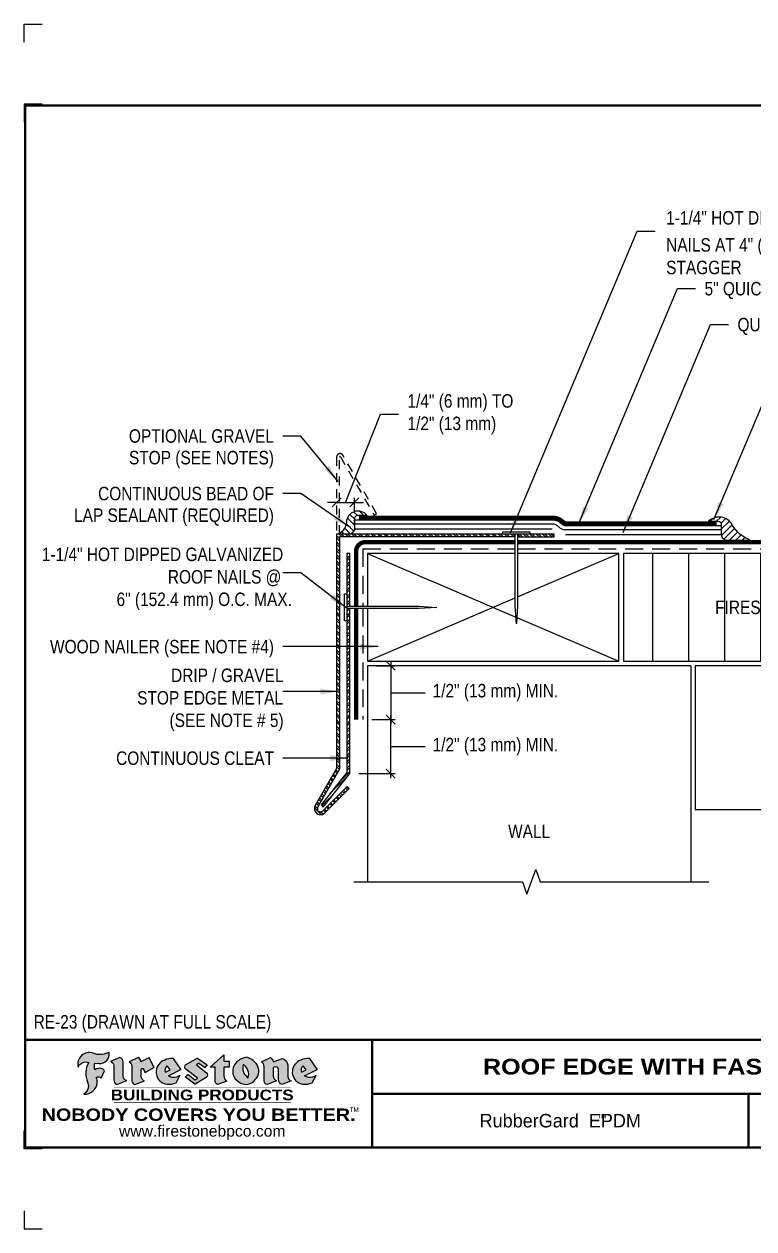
# Model space of a CAD drawing. Header units: inches. Extents: x 143.4 to 163.5, y -31.6 to -14.8.
# Drawn here: x 143.45 to 153.6, y -31.6 to -14.83 of the extents above; entities that cross this region are included whole.
import ezdxf
from ezdxf.enums import TextEntityAlignment as Align

# ---------------------------------------------------------------- set-up
doc = ezdxf.new("R2010")
doc.units = ezdxf.units.IN
doc.header["$MEASUREMENT"] = 0
doc.linetypes.add('HIDDEN', pattern=[0.375, 0.25, -0.125])
doc.linetypes.add('HIDDEN2', pattern=[0.1875, 0.125, -0.0625])
doc.layers.get('0').update_dxf_attribs({"linetype": 'CONTINUOUS'})
doc.layers.get('DEFPOINTS').update_dxf_attribs({"linetype": 'CONTINUOUS'})
for name, color, linetype in [('FSBP-ACCESSORY-OTHER', 7, 'CONTINUOUS'), ('FSBP-ADHESIVE', 1, 'HIDDEN'), ('FSBP-ANNO-NOTE', 7, 'CONTINUOUS'), ('FSBP-INSULATION', 7, 'CONTINUOUS'), ('FSBP-MEMBRANE', 7, 'CONTINUOUS'), ('FSBP-SEALANTS', 1, 'CONTINUOUS'), ('FSBP-SUBSTRATE-GENERIC', 9, 'CONTINUOUS'), ('FSBP-TTLB', 7, 'CONTINUOUS'), ('FSBP-TTLB-BORDER', 7, 'CONTINUOUS'), ('FSBP-TTLB-TEXT', 7, 'CONTINUOUS'), ('FSBP-WALL-CURB', 9, 'CONTINUOUS'), ('FSBP-WOOD', 7, 'CONTINUOUS')]:
    doc.layers.add(name, color=color, linetype=linetype)
doc.styles.add('FSBP_ARIAL', font='arial.ttf')
doc.styles.add('FSBP_ARIAL_BOLD', font='')
doc.styles.add('FSBP_ARIAL_NAR', font='ARIALN.TTF')
doc.styles.add('FSBP_BANKGOTHIC', font='bgothm.ttf')
doc.styles.get('FSBP_ARIAL_BOLD').set_extended_font_data('Arial Black')
doc.linetypes.add('ZIGZAG', pattern='A,0.0001,-0.2,[131,ltypeshp.shx,S=0.2,R=0,X=-0.2,Y=0],-0.4,[131,ltypeshp.shx,S=0.2,R=180,X=0.2,Y=0],-0.2', length=0.8001)
doc.dimstyles.new('FSBP-DIM', dxfattribs={"dimtxt": 0.1875, "dimasz": 0.125, "dimexe": 0.0625, "dimexo": 0.125, "dimgap": 0.125, "dimtad": 0, "dimdec": 0, "dimzin": 1, "dimdsep": 46, "dimlunit": 4, "dimtxsty": 'FSBP_ARIAL_NAR', "dimblk": 'OBLIQUE', "dimcen": 0.09375, "dimdle": 0.0625, "dimclrd": 256, "dimclre": 256, "dimclrt": 256, "dimadec": 0, "dimazin": 0, "dimtfac": 1, "dimtdec": 0, "dimtmove": 1, "dimatfit": 3, "dimfxl": 1, "dimtolj": 1, "dimtzin": 0, "dimlwd": -1, "dimlwe": -1, "dimarcsym": 0})
doc.dimstyles.new('FSBP-LEADER', dxfattribs={"dimtxt": 0.1875, "dimasz": 0.25, "dimexe": 0.0625, "dimexo": 0.125, "dimgap": 0.125, "dimtad": 0, "dimtih": 1, "dimtoh": 1, "dimdec": 4, "dimzin": 0, "dimdsep": 46, "dimlunit": 4, "dimtxsty": 'FSBP_ARIAL_NAR', "dimcen": 0.09375, "dimclrd": 256, "dimclre": 256, "dimclrt": 256, "dimadec": 0, "dimazin": 0, "dimtfac": 1, "dimtdec": 4, "dimtofl": 0, "dimtmove": 0, "dimatfit": 3, "dimfxl": 1, "dimtolj": 1, "dimtzin": 0, "dimlwd": -1, "dimlwe": -1, "dimarcsym": 0})

# ---------------------------------------------------------------- blocks, each defined once
blk = doc.blocks.new('TTLB-EPDM_1')
at = {"layer": 'FSBP-TTLB-TEXT'}
h = blk.add_hatch(color=1, dxfattribs=at)
edge = h.paths.add_edge_path()
edge.add_arc((1.037309769669573, -0.1982514792917306), 0.1319107607348553, 264.0410451462098, 370.3106169565175)
edge.add_arc((1.027551646585694, 0.1214293576525799), 0.3273056962876235, 270.05058356628535, 295.23459397187514, ccw=False)
edge.add_arc((1.022801957313345, -0.06680179986895154), 0.1391656561713503, 249.3281275763668, 272.0749124149863, ccw=False)
edge.add_line((0.9736743133014443, -0.1970076156048179), (0.9474927838574558, -0.1852745150568325))
edge.add_arc((0.8939498971398288, -0.3394262635682071), 0.1631857907024099, 70.84590087378872, 194.3325259843273)
edge.add_arc((0.8444260109029493, -0.4259936440910768), 0.1179914261095279, 70.96950098067128, 156.9641407594482, ccw=False)
edge.add_arc((1.153141409296894, -0.4684497516079468), 0.3110405457095052, 150.3231137483159, 203.2084295854517)
edge.add_arc((0.7562495500622943, -0.6412608153899899), 0.1218587156617311, 0.8849157075190988, 24.34668939894999, ccw=False)
edge.add_arc((0.7493781665697374, -0.6475258110744375), 0.1289731377238325, -58.36655102076742, 3.6216782311386737, ccw=False)
edge.add_arc((0.8256699029544474, -0.5792158350996106), 0.1783301886510354, 267.2205474105585, 354.1381621173521)
edge.add_arc((0.7903121048625305, -0.6011409294291745), 0.212787892960859, 0.9996158580669322, 21.00503380861244)
edge.add_arc((1.01880712263941, -0.5666691048185161), 0.05136395668415847, 40.82117713173261, 125.52727787225791, ccw=False)
edge.add_line((1.057676976260041, -0.5330924682126437), (1.102776947655911, -0.4308018311949837))
edge.add_arc((1.040858222524664, -0.4699705673995949), 0.07326744446031509, 32.31675181867256, 66.31481236598174)
edge.add_arc((1.032262518825329, -0.5063316993097662), 0.1102246948011782, 69.8179132332389, 125.254734720681)
edge.add_arc((1.127708877207287, -0.368959353531244), 0.1659710644737306, 164.1569669952081, 196.5811013160487, ccw=False)
edge.add_line((0.9680425188342383, -0.3236487780942383), (1.023615334387159, -0.3294494641845773))
h = blk.add_hatch(color=1, dxfattribs=at)
edge = h.paths.add_edge_path()
edge.add_line((1.275239419159561, -0.6223407783464694), (1.415345367376062, -0.5660418822574371))
edge.add_arc((1.421019305783958, -0.5090099247487757), 0.05731350411836949, 181.9717871001989, 264.31851000495806, ccw=False)
edge.add_line((1.363739737527226, -0.5109819325197265), (1.363412352251203, -0.3102363679013962))
edge.add_arc((1.294263659668751, -0.3103491388303989), 0.06914878453844908, 0.0934405599591014, 72.42834396969012)
edge.add_line((1.315139561173908, -0.2444268274366692), (1.186839444240604, -0.3024209471341379))
edge.add_arc((1.175246268095289, -0.3585110609420917), 0.05727567197445628, -0.017399788185912257, 78.322067691347, ccw=False)
edge.add_line((1.232521937428658, -0.3585284546236807), (1.232574268422297, -0.555126496687123))
edge.add_arc((1.305699496415486, -0.5558575689677219), 0.07312888236350451, 179.4272023230205, 245.3845503102953)
h = blk.add_hatch(color=1, dxfattribs=at)
edge = h.paths.add_edge_path()
edge.add_line((1.792026821926584, -0.3839679064720229), (1.722158956877934, -0.2518542302253621))
edge.add_arc((1.720119655279638, -0.2529327078887852), 0.002306916790721817, 27.87197133405656, 117.3766794470751)
edge.add_line((1.719058846382097, -0.250884159729182), (1.610638460368705, -0.3070279753467702))
edge.add_arc((1.547088841662962, -0.3061026658494403), 0.06355635479880145, 359.165808011073, 425.8793658831422)
edge.add_line((1.573061729235633, -0.2480956029480268), (1.446879247402876, -0.3051325108639702))
edge.add_arc((1.407812067100189, -0.370357133046621), 0.07602957263902092, -3.441403975725109, 59.07992244284969, ccw=False)
edge.add_line((1.483704536400296, -0.3749210150788969), (1.483704536400296, -0.5723838140635706))
edge.add_arc((1.54053746518044, -0.568254406115083), 0.05698275005415228, 184.1557352478595, 255.3066498366543)
edge.add_line((1.526084036778343, -0.6233736605654059), (1.657291340682093, -0.570650514527486))
edge.add_arc((1.688298576827198, -0.5021390388423987), 0.0752015358480571, 207.5160880841914, 245.649226723163, ccw=False)
edge.add_arc((1.721050197024907, -0.4914488168456328), 0.1093332836229113, 179.4823365255141, 204.5537900001094, ccw=False)
edge.add_line((1.611721375809452, -0.4904610114968335), (1.611721375809452, -0.4126404716788983))
edge.add_arc((1.628589765097195, -0.414159299036043), 0.01693662875851176, 28.356188110622725, 174.8549701683585, ccw=False)
edge.add_arc((1.627340435522395, -0.4197189881350504), 0.02111886817708033, 22.216893572439517, 40.10213956426492, ccw=False)
edge.add_line((1.646891420738257, -0.4117336534413738), (1.666638796144639, -0.4549750258192233))
edge.add_arc((1.668737246926742, -0.4540167099035481), 0.002306916790685496, 204.545128184284, 299.6323508190091)
edge.add_line((1.669877862091766, -0.4560219186518992), (1.791128135493295, -0.3870515928837648))
edge.add_line((1.791128135493295, -0.3870515928837648), (1.792026821926584, -0.3839679064720229))
h = blk.add_hatch(color=1, dxfattribs=at)
h.paths.add_polyline_path([(2.063388732080512, -0.2583237030618903, 0.02524281661523788), (2.025024361750752, -0.2610532129309178, 0.1213611957758757), (1.901773912052249, -0.3008158885520373, 0.6151668103976068), (1.93274136141747, -0.6099060679591872, 0.05306812109568645), (1.967936229862175, -0.617865745600497, 0.1150932231766138), (2.099126721549737, -0.5994933789882708), (2.151195569562105, -0.4944891916583316, -0.08755405562188731), (2.104230609512001, -0.5187113292177372, -0.265591761123442), (1.992692314386659, -0.5010701623316862), (2.165347897647223, -0.4141184325909109, 0.4518949533370738), (2.166222728871162, -0.4107679608846269)])
h.paths.add_polyline_path([(2.014217313945437, -0.4188965037300676), (1.951113654018855, -0.4515330109460507, -0.3720533890450154), (1.973177450672722, -0.3607130665457561)], flags=16)
h = blk.add_hatch(color=1, dxfattribs=at)
edge = h.paths.add_edge_path()
edge.add_arc((2.260407392426802, -0.3775796671688782), 0.04152450223225729, 123.20805433950699, 232.2027298779723, ccw=False)
edge.add_line((2.237665217914071, -0.3428366421988329), (2.393535971665983, -0.2540943745380986))
edge.add_arc((2.394677353533142, -0.2560991469722482), 0.002306916790741334, 55.64644466176611, 119.65426054492559, ccw=False)
edge.add_line((2.395979141996861, -0.2541946229174954), (2.531809646140459, -0.3470380726374032))
edge.add_arc((2.530468902927946, -0.3489153772789875), 0.002306916790700397, -42.731101238422525, 54.4661353739603, ccw=False)
edge.add_line((2.532163440279987, -0.3504807552658491), (2.498457913851155, -0.3869673252714421))
edge.add_arc((2.496763376499139, -0.3854019472845934), 0.002306916790672934, 233.7527076894875, 317.26889876138785, ccw=False)
edge.add_line((2.495399362263356, -0.38726241234572), (2.413849913492982, -0.3274738082119626))
edge.add_arc((2.412485899257181, -0.3293342732731342), 0.002306916790720064, 53.75270768979358, 124.4135619297835)
edge.add_line((2.41118211687575, -0.3274311136421062), (2.382933981293377, -0.346782838468144))
edge.add_arc((2.38423776367478, -0.3486859980991606), 0.002306916790694898, 124.4135619293799, 231.8459020253626)
edge.add_line((2.382812599816248, -0.3505000469010184), (2.519899969301207, -0.4581994452042721))
edge.add_arc((2.494247019847682, -0.4908523236374461), 0.04152450223225742, -55.21225898295222, 51.84590202520428, ccw=False)
edge.add_line((2.517938320565804, -0.5249552055672808), (2.364434947484597, -0.6179520922513717))
edge.add_arc((2.36323960192349, -0.6159790200102006), 0.002306916790726996, 233.2955624372927, 301.20872157023314, ccw=False)
edge.add_line((2.361860787187538, -0.6178285429225383), (2.231266621301074, -0.5204709167214361))
edge.add_arc((2.232647938930649, -0.5186232623475259), 0.002306916790697672, 135.5134179846393, 233.21798691998708, ccw=False)
edge.add_line((2.231002150870836, -0.5170067083764565), (2.262839375599356, -0.4845937328397696))
edge.add_arc((2.264485163659225, -0.4862102868108537), 0.002306916790748497, 53.0352839999411, 135.513417985369, ccw=False)
edge.add_line((2.265872365996302, -0.4843670465239001), (2.361834678328762, -0.5565872257804898))
edge.add_arc((2.363221880665761, -0.5547439854936304), 0.002306916790627066, 233.0352840000685, 302.2362632414394)
edge.add_line((2.36445241715569, -0.5566953042850713), (2.39428499383348, -0.5378823484768844))
edge.add_arc((2.393054457343549, -0.5359310296853765), 0.002306916790685166, 302.2362632406177, 412.2027298768422)
edge.add_line((2.394468296066179, -0.5341081404551886), (2.234958295420142, -0.4103916733127022))
h = blk.add_hatch(color=1, dxfattribs=at)
edge = h.paths.add_edge_path()
edge.add_line((2.763460561272041, -0.2072496393923444), (2.763460561272041, -0.2969520779963801))
edge.add_arc((2.765767478062699, -0.2969520779963943), 0.00230691679065842, 179.9999999996471, 269.9999999996471)
edge.add_line((2.765767478062685, -0.2992589947870528), (2.835417693520355, -0.2992589947870528))
edge.add_arc((2.835417693520355, -0.3015659115777538), 0.002306916790701052, 0, 90, ccw=False)
edge.add_line((2.837724610311056, -0.3015659115777538), (2.837724610311056, -0.3790761307453892))
edge.add_arc((2.83541769352037, -0.3790761307453749), 0.002306916790686842, 269.99999999964706, 359.99999999964706, ccw=False)
edge.add_line((2.835417693520355, -0.3813830475360618), (2.765767478062685, -0.3813830475360618))
edge.add_arc((2.765767478062699, -0.3836899643267202), 0.00230691679065842, 90.00000000035294, 180.0000000003529)
edge.add_line((2.763460561272041, -0.3836899643267344), (2.763460561272041, -0.5033995910642801))
edge.add_arc((2.836735953378943, -0.5071368822038516), 0.07337063740681413, 177.0802527808789, 245.3249543133826)
edge.add_line((2.806105814540615, -0.5738080530967267), (2.674529557384915, -0.6226036013049594))
edge.add_arc((2.708610405062069, -0.564298408791804), 0.06753517344606039, 177.0345319916277, 239.6926428024901, ccw=False)
edge.add_line((2.641165668230087, -0.560804539009709), (2.641165668230087, -0.3836899643267344))
edge.add_arc((2.638858751439429, -0.3836899643267202), 0.00230691679065842, 359.9999999996471, 449.999999999647)
edge.add_line((2.638858751439443, -0.3813830475360618), (2.572857950769389, -0.3813830475360618))
edge.add_line((2.572857950769389, -0.3813830475360618), (2.763460561272041, -0.2072496393923444))
h = blk.add_hatch(color=1, dxfattribs=at)
edge = h.paths.add_edge_path(flags=16)
edge.add_arc((2.940363509127394, -0.4847985213681437), 0.1684614578629418, 344.5558804047865, 417.0140046669545)
edge.add_arc((3.194458079644619, -0.3883534532477785), 0.1684614578629414, 164.5558804047864, 237.0140046669546)
edge = h.paths.add_edge_path()
edge.add_arc((3.069375116502199, -0.4399344555144872), 0.1828726885096673, 136.0914512150047, 191.213418978326)
edge.add_arc((3.064939550433406, -0.4318234379590333), 0.1803148804748503, 194.0167254156723, 240.6663730831859)
edge.add_arc((3.098047041778981, -0.3845058757092554), 0.2378525180183701, 239.2975390661776, 264.2889872773176)
edge.add_arc((3.04884478212623, -0.4190232383793012), 0.203760689247156, 277.1986764832036, 326.503572961274)
edge.add_arc((3.077739326803546, -0.4341046616465112), 0.171374865791709, 325.3768876809902, 406.3828327799087)
edge.add_arc((3.011839488065919, -0.4896144380417797), 0.2571945645850002, 44.28462553519766, 73.82901434867304)
edge.add_arc((3.117152499586992, -0.4983433120546693), 0.2579560664039132, 97.50292863483666, 134.1039137579027)
h = blk.add_hatch(color=1, dxfattribs=at)
edge = h.paths.add_edge_path()
edge.add_line((3.322690228557462, -0.5721896537377091), (3.322690228557462, -0.3749210150788969))
edge.add_arc((3.246797759257384, -0.3703571330465745), 0.076029572638996, 356.5585960242387, 419.0799224428129)
edge.add_line((3.285864939560099, -0.3051325108639702), (3.412047421392799, -0.2480956029480268))
edge.add_arc((3.386074533820159, -0.3061026658494941), 0.06355635479883807, 0.3962622833877276, 65.87936588318718, ccw=False)
edge.add_line((3.449629368605429, -0.3056631084210863), (3.580526418688805, -0.2593848434574539))
edge.add_arc((3.555744121700958, -0.3530904070730321), 0.09692726601172152, 2.366977007666776, 75.18615851992018, ccw=False)
edge.add_line((3.652588689330287, -0.3490873311063041), (3.652588689330287, -0.4883770011386872))
edge.add_arc((3.761877549389556, -0.4914934052703811), 0.1093332836229047, 178.3666365323574, 204.5537900000422)
edge.add_arc((3.729125929191727, -0.5021836272670953), 0.07520153584796169, 207.5160880841711, 245.2240541443093)
edge.add_line((3.697611150971852, -0.5704631245385627), (3.572585913552643, -0.6207021253773775))
edge.add_arc((3.59534718600759, -0.5526356419907701), 0.07177131519198746, 180.3328587115751, 251.51018566665869, ccw=False)
edge.add_line((3.523577081955409, -0.5530525936986663), (3.523577081955409, -0.4153032515383615))
edge.add_arc((3.486319529276879, -0.4148773504126441), 0.0372599868942854, 359.3450650296066, 449.0500281941028)
edge.add_arc((3.482769874121713, -0.4419622099033496), 0.06447454900600783, 86.29402372314017, 119.8211331593848)
edge.add_line((3.450707067966732, -0.3860252459975726), (3.450707067966732, -0.4904610114968335))
edge.add_arc((3.560035889182251, -0.491448816845647), 0.1093332836229751, 179.4823365255069, 204.5537900001023)
edge.add_arc((3.527284268984408, -0.5021390388424952), 0.07520153584796385, 207.5160880841699, 245.6492267231416)
edge.add_line((3.496277032839316, -0.570650514527486), (3.365069728935509, -0.6233736605654059))
edge.add_arc((3.37950248606194, -0.5682868177318081), 0.05694615642555727, 183.9298782390169, 255.318496325343, ccw=False)
h = blk.add_hatch(color=1, dxfattribs=at)
h.paths.add_polyline_path([(3.957695472291277, -0.2583237030618903, 0.02524281661523822), (3.919331101961575, -0.2610532129309178, 0.1085638477195505), (3.807890832595604, -0.2939221658134414, 0.6425897848490651), (3.827048101628293, -0.6099060679591872, 0.05306812109569052), (3.862242970072884, -0.617865745600497, 0.1150932231766133), (3.993433461760503, -0.5994933789882708), (4.045502309772871, -0.4944891916583316, -0.08755405562189084), (3.998537349722767, -0.5187113292177372, -0.2655917611234366), (3.886999054597368, -0.5010701623316862), (4.059654637857989, -0.4141184325909109, 0.4518949533370731), (4.060529469081928, -0.4107679608846269)])
h.paths.add_polyline_path([(3.90852405415626, -0.4188965037300676), (3.845420394229677, -0.4515330109460507, -0.3720533890450147), (3.867484190883488, -0.3607130665457561)], flags=16)
at = {"layer": 'DEFPOINTS', "linetype": 'Continuous', "ltscale": 1.75}
for points in [[(-0.015625, 13.88083333333333), (-0.015625, 14.13083333333333), (0.234375, 14.13083333333333)], [(-0.015625, -2.380833333333342), (-0.015625, -2.630833333333342), (0.234375, -2.630833333333342)]]:
    blk.add_lwpolyline(points, dxfattribs=at)
at = {"layer": 'DEFPOINTS', "color": 1}
for points in [[(0.234375, 13.015625), (-0.015625, 13.015625), (-0.015625, 12.765625)], [(0.234375, -1.515625), (-0.015625, -1.515625), (-0.015625, -1.265625)]]:
    blk.add_lwpolyline(points, dxfattribs=at)
at = {"layer": 'FSBP-TTLB', "const_width": 0.03125}
for points in [[(0, 0), (0, -1.5), (20, -1.5), (20, 0), (0, 0)], [(4.825208527206769, 0), (4.825208527206769, -0.75)], [(4.825208527206769, -0.75), (15.84028770518938, -0.75)], [(4.825208527206769, -0.75), (4.825208527206769, -1.5)]]:
    blk.add_lwpolyline(points, dxfattribs=at)
at = {"layer": 'FSBP-TTLB-BORDER', "const_width": 0.03125}
blk.add_lwpolyline([(20, 0), (20, 13), (0, 13), (0, 0)], dxfattribs=at)
at = {"layer": 'FSBP-TTLB-TEXT', "color": 1}
blk.add_line((0.7358432058323388, -0.379822754145593), (0.7358432058323388, -0.379822754145593), dxfattribs=at)
for points in [[(1.023615323725323, -0.3294494630716969, 0.5000510906601082), (1.167090420776901, -0.1746414942047778, -0.1103304102359608), (1.027840608309816, -0.2058762110801382, -0.09957876667165425), (0.9736743133014443, -0.1970076156048179), (0.9474927838574558, -0.1852745150568325, 0.5978159689075124), (0.7358432058323388, -0.379822754145593, -0.3938834584182213), (0.8828996422548698, -0.3144510229727047, 0.2349406564350952), (0.86727108227484, -0.5910237178633082, -0.1027304183841549), (0.8780937320133262, -0.6393788197974146, -0.2772692352614086), (0.8170223912655956, -0.7573362346216896, 0.3985429150902959), (1.003067614090241, -0.5974286950643517, 0.0875124847930418), (0.9889600163401155, -0.5248671157293501, -0.3874031597924062), (1.057676976260041, -0.5330924682126437), (1.102776947655911, -0.4308018311949837, 0.1494423498871741), (1.07029056398062, -0.4028746979725923, 0.2467195073738216), (0.9686394281704906, -0.4163228904100862, -0.1424285161541127), (0.9680425188342383, -0.3236487780942383), (1.023615334387159, -0.3294494641845773)], [(2.166222728871162, -0.4107679608846269), (2.063388732080512, -0.2583237030618903, 0.02524281661523788), (2.025024361750752, -0.2610532129309178, 0.1085638477195265), (1.913584092384895, -0.2939221658134414, 0.6425897848491228), (1.93274136141747, -0.6099060679591872, 0.05306812109568648), (1.967936229862175, -0.617865745600497, 0.1150932231766137), (2.099126721549737, -0.5994933789882708), (2.151195569562105, -0.4944891916583316, -0.0875540556218873), (2.104230609512001, -0.5187113292177372, -0.2655917611234418), (1.992692314386659, -0.5010701623316862), (2.165347897647223, -0.4141184325909109)], [(2.763460561272041, -0.2072496393923444), (2.763460561272041, -0.2969520779963801, 0.4142135623730958), (2.765767478062685, -0.2992589947870528), (2.835417693520355, -0.2992589947870528, -0.414213562373095), (2.837724610311056, -0.3015659115777538), (2.837724610311056, -0.3790761307453892, -0.4142135623730938), (2.835417693520355, -0.3813830475360618), (2.765767478062685, -0.3813830475360618, 0.4142135623730958), (2.763460561272041, -0.3836899643267344), (2.763460561272041, -0.5033995910642801, 0.3068985753588853), (2.806105814540615, -0.5738080530967267), (2.674529557384915, -0.6226036013049594, -0.2804194150632976), (2.641165668230087, -0.560804539009709), (2.641165668230087, -0.3836899643267344, 0.414213562373095), (2.638858751439443, -0.3813830475360618), (2.572857950769389, -0.3813830475360618), (2.763460561272041, -0.2072496393923444)], [(4.060529469081928, -0.4107679608846269), (3.957695472291277, -0.2583237030618903, 0.02524281661523788), (3.919331101961575, -0.2610532129309178, 0.1085638477195265), (3.807890832595604, -0.2939221658134414, 0.6425897848491228), (3.827048101628293, -0.6099060679591872, 0.05306812109568648), (3.862242970072884, -0.617865745600497, 0.1150932231766137), (3.993433461760503, -0.5994933789882708), (4.045502309772871, -0.4944891916583316, -0.0875540556218873), (3.998537349722767, -0.5187113292177372, -0.2655917611234418), (3.886999054597368, -0.5010701623316862), (4.059654637857989, -0.4141184325909109)], [(4.059654637857989, -0.4141184325909109, 0.4518949533370731), (4.060529469081928, -0.4107679608846269, 0.4518949533370731)]]:
    blk.add_lwpolyline(points, format="xyb", dxfattribs=at)
for points in [[(1.275239419159561, -0.6223407783464694), (1.415345367376062, -0.5660418822574371, -0.3756100036733062), (1.363739737527226, -0.5109819325197265), (1.363412352251203, -0.3102363679013962, 0.3265360292958048), (1.315139561173908, -0.2444268274366692), (1.186839444240604, -0.3024209471341379, -0.3557863980845349), (1.232521937428658, -0.3585284546236807), (1.232574268422297, -0.555126496687123, 0.2960110723418457)], [(1.792026821926584, -0.3839679064720229), (1.722158956877934, -0.2518542302253621, 0.4116839150163434), (1.719058846382097, -0.250884159729182), (1.610638460368705, -0.3070279753467702, 0.2996033003794034), (1.573061729235633, -0.2480956029480268), (1.446879247402876, -0.3051325108639702, -0.2797757560995365), (1.483704536400296, -0.3749210150788969), (1.483704536400296, -0.5723838140635706, 0.320828638474519), (1.526084036778343, -0.6233736605654059), (1.657291340682093, -0.570650514527486, -0.1679398621276611), (1.621603752698661, -0.5368819723450571, -0.1098333365370753), (1.611721375809452, -0.4904610114968335), (1.611721375809452, -0.4126404716788983, -0.743334502655012), (1.64349420176768, -0.4061152228778298, -0.07819791644735608), (1.646891420738257, -0.4117336534413738), (1.666638796144639, -0.4549750258192233, 0.4404648714563479), (1.669877862091766, -0.4560219186518992), (1.791128135493295, -0.3870515928837648)], [(2.234958295420142, -0.4103916733127022, -0.5150044486718882), (2.237665217914071, -0.3428366421988329), (2.393535971665983, -0.2540943745380986, -0.2867822934100265), (2.395979141996861, -0.2541946229174954), (2.531809646140459, -0.3470380726374032, -0.4515027974650387), (2.532163440279987, -0.3504807552658491), (2.498457913851155, -0.3869673252714421, -0.3814439164929681), (2.495399362263356, -0.38726241234572), (2.413849913492982, -0.3274738082119626, 0.3184718635035665), (2.41118211687575, -0.3274311136421062), (2.382933981293377, -0.346782838468144, 0.5064094529656681), (2.382812599816248, -0.3505000469010184), (2.519899969301207, -0.4581994452042721, -0.5043597839115849), (2.517938320565804, -0.5249552055672808), (2.364434947484597, -0.6179520922513717, -0.3053163970316367), (2.361860787187538, -0.6178285429225383), (2.231266621301074, -0.5204709167214361, -0.4541703869768119), (2.231002150870836, -0.5170067083764565), (2.262839375599356, -0.4845937328397696, -0.3762644290664977), (2.265872365996302, -0.4843670465239001), (2.361834678328762, -0.5565872257804898, 0.3114700032088108), (2.36445241715569, -0.5566953042850713), (2.39428499383348, -0.5378823484768844, 0.520381097387146), (2.394468296066179, -0.5341081404551886)], [(2.937624918725987, -0.3131105398334029, 0.2452625673097023), (2.889993533867141, -0.4754966266250307, 0.2064059665179019), (2.976604338974084, -0.5890186876871866, 0.1094800500670344), (3.074378098474654, -0.6211778035979165, 0.2185147641853038), (3.218764944843201, -0.5314757029352819, 0.3689489483072479), (3.195959963110113, -0.3100352223135445, 0.1296305888694145), (3.0834694040758, -0.242595816912754, 0.1610736375384317)], [(3.322690228557462, -0.5721896537377091), (3.322690228557462, -0.3749210150788969, 0.2797757560995341), (3.285864939560099, -0.3051325108639702), (3.412047421392799, -0.2480956029480268, -0.2937618496109166), (3.449629368605429, -0.3056631084210863), (3.580526418688805, -0.2593848434574539, -0.3288760160581939), (3.652588689330287, -0.3490873311063041), (3.652588689330287, -0.4883770011386872, 0.114762897203527), (3.662431105063263, -0.536926560769686, 0.166032965990522), (3.697611150971852, -0.5704631245385627), (3.572585913552643, -0.6207021253773775, -0.3209557512194564), (3.523577081955409, -0.5530525936986663), (3.523577081955409, -0.4153032515383615, 0.4127061514896111), (3.48693727661589, -0.3776224848030694, 0.1473421876160361), (3.450707067966732, -0.3860252459975726), (3.450707067966732, -0.4904610114968335, 0.1098333365370753), (3.460589444855941, -0.5368819723450855, 0.1679398621276611), (3.496277032839316, -0.570650514527486), (3.365069728935509, -0.6233736605654059, -0.3219729545308964), (3.322690228557462, -0.5721896537377091, 29.1476284739)], [(1.951113654018855, -0.4515330109460507), (2.014217313945437, -0.4188965037300676), (1.973177450672722, -0.3607130665457561, 0.3720533890450154)], [(3.10274193015772, -0.5296595419651595, 0.3271311138286319), (3.032079658614293, -0.3434924326507627, 0.3271311138286322)], [(3.845420394229677, -0.4515330109460507), (3.90852405415626, -0.4188965037300676), (3.867484190883488, -0.3607130665457561, 0.3720533890450154)]]:
    blk.add_lwpolyline(points, format="xyb", close=True, dxfattribs=at)
at = {"layer": 'FSBP-TTLB-TEXT'}
for points, const_width in [([(1.233926579809207, -0.6584455781731435), (3.691229482685259, -0.6584455781731577)], 0.0078125), ([(10.06152282927678, -0.75), (10.06152282927678, -1.5)], 0.03125), ([(1.233926579809207, -0.8761560960495984), (3.691229482685259, -0.8761560960495842)], 0.0078125)]:
    blk.add_lwpolyline(points, dxfattribs=dict(at, const_width=const_width))
at = {"layer": 'FSBP-TTLB-TEXT', "color": 1}
for centre, start, end in [((1.789987520328282, -0.3850463841354355), 299.6323508193319, 27.87197133380463), ((2.164310260790558, -0.412058050385383), 296.7304547840455, 34.00233684987403)]:
    blk.add_arc(centre, 0.00230691679068068, start, end, dxfattribs=at)
at = {"layer": 'FSBP-TTLB-TEXT', "lineweight": 18, "style": 'FSBP_ARIAL_BOLD'}
blk.add_text('BUILDING PRODUCTS', height=0.1484375, dxfattribs=at).set_placement((2.462578031247233, -0.7673008371113639), align=Align.MIDDLE_CENTER)
at = {"layer": 'FSBP-TTLB-TEXT', "color": 1}
for s, height, style, p in [('NOBODY COVERS YOU BETTER.', 0.171875, 'FSBP_ARIAL_BOLD', (2.412604263603384, -1.041650450587369)), ('TM', 0.0625, 'FSBP_BANKGOTHIC', (4.576671173373001, -0.9725745042934193))]:
    blk.add_text(s, height=height, dxfattribs=dict(at, style=style)).set_placement(p, align=Align.MIDDLE_CENTER)
at = {"layer": 'FSBP-TTLB-TEXT'}
for s, height, style, p in [('RubberGard  EPDM', 0.1875, 'FSBP_BANKGOTHIC', (7.443365678241776, -1.125)), ('TM', 0.0625, 'FSBP_BANKGOTHIC', (8.023397742165457, -1.062518816683806)), ('www.firestonebpco.com', 0.15625, 'FSBP_ARIAL', (2.462578031247233, -1.268657306740124))]:
    blk.add_text(s, height=height, dxfattribs=dict(at, style=style)).set_placement(p, align=Align.MIDDLE_CENTER)
for tag, height, style, p in [('MAXIMUM_WARRANTY', 0.1875, 'FSBP_ARIAL_BOLD', (18.03987100774941, 0.2240244307510579)), ('ACCPT_SYSTEMS', 0.21875, 'FSBP_ARIAL', (12.49438170418193, -1.125))]:
    blk.add_attdef(tag, text='', height=height, dxfattribs=dict(at, style=style)).set_placement(p, align=Align.MIDDLE_LEFT)
for tag, height, style, p in [('DETAIL_DESCP_LINE_1', 0.21875, 'FSBP_ARIAL_BOLD', (10.33118450231211, -0.3736318192489421)), ('ISSUE_REV_DATE', 0.21875, 'FSBP_ARIAL', (16.84069633627263, -0.7282559425942452)), ('DETAIL_NUMBER', 0.4375, 'FSBP_ARIAL', (18.91941590748775, -0.8931630692489421))]:
    blk.add_attdef(tag, text='', height=height, dxfattribs=dict(at, style=style)).set_placement(p, align=Align.MIDDLE_CENTER)
blk = doc.blocks.new('_OBLIQUE')
at = {"color": 0, "linetype": 'ByBlock'}
blk.add_line((-0.5, -0.5), (0.5, 0.5), dxfattribs=at)
blk = doc.blocks.new('*D6')
at = {"layer": 'DEFPOINTS', "color": 0, "transparency": 16777216}
for p in [(148.159986225565, -24.51185983172543), (148.5467080873717, -24.51185983172543), (147.9779755230628, -25.26185983172543)]:
    blk.add_point(p, dxfattribs=at)
at = {"layer": 'FSBP-ANNO-NOTE', "transparency": 16777216}
for p, q in [((148.5467080873717, -25.32435983172543), (148.5467080873717, -24.44935983172543)), ((148.284986225565, -24.51185983172543), (148.6092080873717, -24.51185983172543)), ((148.5467080873717, -24.88685983172543), (148.7760872546556, -24.88685983172545)), ((148.7760872546556, -24.88685983172545), (149.0260872546556, -24.88685983172545)), ((148.1029755230628, -25.26185983172543), (148.6092080873717, -25.26185983172543))]:
    blk.add_line(p, q, dxfattribs=at)
at = {"layer": 'FSBP-ANNO-NOTE', "transparency": 16777216, "xscale": 0.125, "yscale": 0.125, "zscale": 0.125}
for p, rotation in [((148.5467080873717, -24.51185983172543), 90), ((148.5467080873717, -25.26185983172543), 270)]:
    blk.add_blockref('_OBLIQUE', p, dxfattribs=dict(at, rotation=rotation))
at = {"layer": 'FSBP-ANNO-NOTE', "transparency": 16777216, "insert": (150.0039820363745, -24.88685983172543), "char_height": 0.1875, "attachment_point": 5, "style": 'FSBP_ARIAL_NAR'}
blk.add_mtext('\\A1;1/2" (13 mm) MIN.', dxfattribs=at)
blk = doc.blocks.new('*D5')
at = {"layer": 'DEFPOINTS', "color": 0, "transparency": 16777216}
for p in [(148.222486225565, -23.76185983172543), (148.159986225565, -24.51185983172543), (148.5467080873717, -24.51185983172543)]:
    blk.add_point(p, dxfattribs=at)
at = {"layer": 'FSBP-ANNO-NOTE', "transparency": 16777216}
for p, q in [((148.347486225565, -23.76185983172543), (148.6092080873717, -23.76185983172543)), ((148.5467080873717, -23.69935983172543), (148.5467080873717, -24.57435983172543)), ((148.5467080873717, -24.13685983172543), (148.7760872546556, -24.13685983172545)), ((148.7760872546556, -24.13685983172545), (149.0260872546556, -24.13685983172545)), ((148.284986225565, -24.51185983172543), (148.6092080873717, -24.51185983172543))]:
    blk.add_line(p, q, dxfattribs=at)
at = {"layer": 'FSBP-ANNO-NOTE', "transparency": 16777216, "xscale": 0.125, "yscale": 0.125, "zscale": 0.125}
for p, rotation in [((148.5467080873717, -23.76185983172543), 90), ((148.5467080873717, -24.51185983172543), 270)]:
    blk.add_blockref('_OBLIQUE', p, dxfattribs=dict(at, rotation=rotation))
at = {"layer": 'FSBP-ANNO-NOTE', "transparency": 16777216, "insert": (150.0039820363745, -24.13685983172543), "char_height": 0.1875, "attachment_point": 5, "style": 'FSBP_ARIAL_NAR'}
blk.add_mtext('\\A1;1/2" (13 mm) MIN.', dxfattribs=at)
blk = doc.blocks.new('*D7')
at = {"layer": 'DEFPOINTS', "color": 0, "transparency": 16777216}
for p in [(147.7952418339988, -21.51903071128505), (148.0431419129987, -21.4890301211167), (148.0431419129987, -21.7318598317254)]:
    blk.add_point(p, dxfattribs=at)
at = {"layer": 'FSBP-ANNO-NOTE', "transparency": 16777216}
for p, q in [((147.9191918734987, -21.4890301211167), (148.4058870557432, -20.26194319354006)), ((148.4058870557432, -20.26194319354006), (148.6558870557432, -20.26194319354006)), ((147.7952418339988, -21.39403071128505), (147.7952418339988, -21.4265301211167)), ((148.0431419129987, -21.6068598317254), (148.0431419129987, -21.4265301211167)), ((147.7952418339988, -21.4890301211167), (147.6702418339988, -21.4890301211167)), ((147.7952418339988, -21.4890301211167), (148.0431419129987, -21.4890301211167)), ((147.7952418339988, -21.4890301211167), (148.0431419129987, -21.4890301211167)), ((148.0431419129987, -21.4890301211167), (148.1681419129987, -21.4890301211167))]:
    blk.add_line(p, q, dxfattribs=at)
at = {"layer": 'FSBP-ANNO-NOTE', "transparency": 16777216, "xscale": 0.125, "yscale": 0.125, "zscale": 0.125}
blk.add_blockref('_OBLIQUE', (147.7952418339988, -21.4890301211167), dxfattribs=at)
at = {"layer": 'FSBP-ANNO-NOTE', "transparency": 16777216, "xscale": 0.125, "yscale": 0.125, "zscale": 0.125, "rotation": 180}
blk.add_blockref('_OBLIQUE', (148.0431419129987, -21.4890301211167), dxfattribs=at)
at = {"layer": 'FSBP-ANNO-NOTE', "transparency": 16777216, "insert": (148.7808870557432, -20.26194319354006), "char_height": 0.1875, "attachment_point": 4, "style": 'FSBP_ARIAL_NAR'}
blk.add_mtext('\\A1;1/4" (6 mm) TO\\P1/2" (13 mm)', dxfattribs=at)
blk = doc.blocks.new('FSBP_HOT-DIPPED-NAIL')
at = {"layer": 'FSBP-ACCESSORY-OTHER'}
blk.add_lwpolyline([(0, 0.1875), (0, -0.1875), (-0.03125, -0.1875), (-0.03125000000005684, 0.1875)], close=True, dxfattribs=at)
blk.add_lwpolyline([(0, 0.015625), (1, 0.015625), (1.25, 0), (1, -0.015625), (0, -0.015625)], dxfattribs=at)

msp = doc.modelspace()

# ---------------------------------------------------------------- hatches: boundary and pattern name
at = {"layer": 'FSBP-ACCESSORY-OTHER'}
h = msp.add_hatch(dxfattribs=at)
h.set_pattern_fill('STEEL', color=256, scale=0.5, angle=90, style=0)
h.set_pattern_definition([(135, (22.00000000000034, -17.51166666666599), (-0.04419417382415922, -0.04419417382415922), []), (135, (21.96875000000034, -17.51166666666599), (-0.04419417382415922, -0.04419417382415922), [])])
h.paths.add_polyline_path([(147.7952418339987, -25.19038138042078), (147.4983792157037, -25.70456251817589, 0.8463823686120816), (147.6233975218855, -25.81543943297599), (147.9688132628659, -25.47002369199522), (147.9397840065248, -25.44099443565414), (147.59616450054, -25.78461394163932, -0.8345828675652385), (147.53350353239, -25.72583255314036), (147.8362954020218, -25.20138165081898), (147.8362954020218, -21.969886615737), (150.2796168339987, -21.969886615737), (150.2796168339987, -21.92883304771381), (150.1077418339987, -21.92883304771381), (147.7952418339987, -21.92883304771382)])
h.paths.add_polyline_path([(150.3108668339987, -21.92883304771382), (150.3108668339987, -21.96988661573702), (150.821942666822, -21.96988661573702), (150.8219426668219, -21.92883304771382)])
h = msp.add_hatch(dxfattribs=at)
h.set_pattern_fill('STEEL', color=256, scale=0.5, style=0)
h.set_pattern_definition([(45, (22.00000000000034, -17.51166666666599), (-0.04419417382415922, 0.04419417382415922), []), (45, (22.00000000000034, -17.48041666666599), (-0.04419417382415922, 0.04419417382415922), [])])
h.paths.add_polyline_path([(147.9779755230628, -22.19935983172543), (147.9369219550397, -22.19935983172543), (147.9369219550396, -22.93373483172543), (147.9779755230628, -22.93373483172543)])
h.paths.add_polyline_path([(147.9779755230628, -22.96498483172543), (147.9369219550396, -22.96498483172543), (147.9369219550396, -23.13685983172543), (147.9369219550397, -25.24485488706641), (147.5776016876328, -25.6982134512564), (147.6066309439739, -25.72724270759746), (147.9779755230628, -25.26185983172542)])
at = {"layer": 'FSBP-INSULATION'}
h = msp.add_hatch(dxfattribs=at)
h.set_pattern_fill('LINE', color=256, scale=4, angle=90, style=0)
h.set_pattern_definition([(90, (-84.80470508091122, -62.8502046626988), (-0.5, 3.061515884555943e-17), [])])
h.paths.add_polyline_path([(156.9143867031442, -23.69935983172543), (156.9143867031441, -22.94935983172541), (156.7426693644283, -22.88685983172543), (156.9143867031441, -22.82435983172542), (156.9143867031442, -22.19935983172543), (151.784986225565, -22.19935983172543), (151.784986225565, -23.69935983172543)])
h.paths.add_polyline_path([(153.0123420748594, -23.09481302067495), (155.6870308538499, -23.09481302067495), (155.6870308538499, -22.80377874373089), (153.0123420748594, -22.80377874373089)], flags=24)
at = {"layer": 'FSBP-SEALANTS'}
h = msp.add_hatch(dxfattribs=at)
h.set_pattern_fill('ANSI31', color=256, scale=0.5, angle=90, style=0)
h.set_pattern_definition([(135, (42.30200345826356, -17.97812636873369), (-0.04419417382415922, -0.04419417382415922), [])])
edge = h.paths.add_edge_path()
edge.add_line((148.2185816163474, -21.67120474097217), (148.0848085796653, -21.67120474097217))
edge.add_arc((148.0848085796653, -21.71287140763883), 0.04166666666666208, 90, 180.0000000000067)
edge.add_line((148.0431419129987, -21.71287140763884), (148.0431419129987, -21.85339129024161))
edge.add_arc((147.9662362098225, -21.85218533428872), 0.07691515787397624, 265.2063274584599, 359.10162028376385, ccw=False)
edge.add_line((147.9598085796654, -21.92883145018079), (147.7952418339987, -21.92883145018079))
edge.add_arc((147.754424549007, -21.7505982655504), 0.1828472555374726, 282.8989115100036, 356.3174333857262)
edge.add_arc((148.0924281395504, -21.76217789150488), 0.1555339635765406, 35.796532213811815, 180.060565552026, ccw=False)
h = msp.add_hatch(dxfattribs=at)
h.set_pattern_fill('ANSI31', color=256, scale=0.5, style=0)
h.set_pattern_definition([(45, (42.30200345826356, -17.97878145948689), (-0.04419417382415922, 0.04419417382415922), [])])
edge = h.paths.add_edge_path()
edge.add_arc((153.1040954016786, -21.79352649839209), 0.04166666666667496, 9.777068044058979e-12, 90, ccw=False)
edge.add_line((153.1457620683453, -21.79352649839208), (153.1457620683453, -21.93766967178632))
edge.add_arc((153.2226677715214, -21.93646371583343), 0.07691515787394786, 180.8983797162385, 274.7936725415612)
edge.add_line((153.2290954016786, -22.0131098317255), (153.5483325007742, -22.01310983172543))
edge.add_arc((153.7043177765715, -21.57365050999184), 0.4663216719434238, 209.6409765199031, 250.4577757165323, ccw=False)
edge.add_arc((153.1152100756161, -21.90010053396386), 0.2072866481197898, 27.53427878744889, 134.3446425460239)
edge.add_line((152.9703223649965, -21.75185983172541), (153.1040954016786, -21.75185983172541))

# ---------------------------------------------------------------- linework, layer by layer
at = {"layer": 'FSBP-ACCESSORY-OTHER'}
msp.add_line((147.9397840065248, -25.44099443565413), (147.9688132628659, -25.47002369199521), dxfattribs=at)
at = {"layer": 'FSBP-ACCESSORY-OTHER', "linetype": 'HIDDEN2'}
msp.add_lwpolyline([(147.836295402022, -21.92883145018079), (147.8362954020219, -20.85688418479664, -0.7673269879789828), (147.8471583419771, -20.85397346880822), (148.3156691632882, -21.66545801521505), (148.3512225961123, -21.64493123120344), (147.8827117748012, -20.83344668479664, 0.7673269879789828), (147.7952418339988, -20.85688418479664), (147.7952418339988, -21.92883145018079)], format="xyb", dxfattribs=at)
at = {"layer": 'FSBP-ACCESSORY-OTHER'}
for points in [[(150.3108668339987, -21.96988661573702), (150.821942666822, -21.96988661573702), (150.8219426668219, -21.92883304771382), (147.7952418339987, -21.92883304771382), (147.7952418339987, -25.19038138042075), (147.4983792157036, -25.704562518176, 0.8463823686111811), (147.6233975218855, -25.81543943297601), (147.9688132628659, -25.47002369199521)], [(150.2796168339987, -21.969886615737), (147.8362954020218, -21.969886615737), (147.8362954020218, -25.20138165081899), (147.5335035323901, -25.72583255314031, 0.8345828675663918), (147.59616450054, -25.78461394163931), (147.9397840065248, -25.44099443565413)]]:
    msp.add_lwpolyline(points, format="xyb", dxfattribs=at)
for points in [[(147.9779755230628, -22.93373483172543), (147.9779755230628, -22.19935983172543), (147.9369219550397, -22.19935983172543), (147.9369219550396, -22.93373483172543)], [(147.9369219550396, -22.96498483172543), (147.9369219550397, -25.24485488706644), (147.5776016876328, -25.6982134512564), (147.6066309439739, -25.72724270759746), (147.9779755230628, -25.26185983172543), (147.9779755230628, -22.96498483172543)]]:
    msp.add_lwpolyline(points, dxfattribs=at)
at = {"layer": 'FSBP-ADHESIVE', "linetype": 'ZIGZAG', "ltscale": 0.17}
for p, q in [((148.0431419129985, -21.85560983172543), (150.7952418339987, -21.85560983172543)), ((150.978795224592, -21.93560983172678), (153.145762068346, -21.93560983172542))]:
    msp.add_line(p, q, dxfattribs=at)
at = {"layer": 'FSBP-ADHESIVE', "linetype": 'HIDDEN'}
for p, q in [((148.159986225565, -22.13685983172543), (148.159986225565, -22.93373483172543)), ((148.1599862255651, -22.13685983172543), (150.2796168339987, -22.13685983172543)), ((150.3108668339987, -22.13685983172543), (156.9143867031443, -22.13685983172543)), ((148.159986225565, -22.96498483172543), (148.159986225565, -24.51185983172543))]:
    msp.add_line(p, q, dxfattribs=at)
at = {"layer": 'FSBP-INSULATION'}
msp.add_lwpolyline([(156.9143867031443, -22.19935983172543), (151.784986225565, -22.19935983172543), (151.784986225565, -23.69935983172543), (156.9143867031443, -23.69935983172543)], dxfattribs=at)
at = {"layer": 'FSBP-MEMBRANE', "linetype": 'Continuous'}
msp.add_lwpolyline([(150.7952418339987, -21.7918598317254), (148.0431419129986, -21.7918598317254), (148.0431419129987, -21.7318598317254), (150.7952418339987, -21.7318598317254, -0.1989123673796156), (150.9260565885182, -21.78604507720588), (150.9328332838149, -21.79282177250259, 0.1989123673794169), (150.978795224592, -21.81185983172544), (153.145762068346, -21.81185983172544), (153.145762068346, -21.87185983172544), (150.978795224592, -21.87185983172539, -0.1989123673793236), (150.8904068769438, -21.83524817937383), (150.883630181647, -21.82847148407707, 0.1989123673796162)], format="xyb", close=True, dxfattribs=at)
at = {"layer": 'FSBP-MEMBRANE', "linetype": 'Continuous', "const_width": 0.06}
msp.add_lwpolyline([(148.1056419129987, -21.70185983172537), (150.7952418339987, -21.70185983172543, -0.1989123673796042), (150.9472697919538, -21.76483187377029), (150.9540464872505, -21.771608569067, 0.1989123673796228), (150.978795224592, -21.78185983172547), (153.083262068346, -21.78185983172541)], format="xyb", dxfattribs=at)
at = {"layer": 'FSBP-MEMBRANE', "const_width": 0.06}
msp.add_lwpolyline([(150.2796168339987, -22.04310983172543), (148.191236225565, -22.04310983172543, 0.4142135623731117), (148.066236225565, -22.16810983172543), (148.066236225565, -22.93373483172543)], format="xyb", dxfattribs=at)
for points in [[(156.9143867031443, -22.04310983172543), (150.3108668339987, -22.04310983172543)], [(148.066236225565, -22.96498483172543), (148.066236225565, -24.51185983172543)]]:
    msp.add_lwpolyline(points, dxfattribs=at)
at = {"layer": 'FSBP-SEALANTS'}
for points in [[(148.2185816163474, -21.67120474097217), (148.0848085796653, -21.67120474097217, 0.414213562373095), (148.0431419129987, -21.71287140763884), (148.0431419129987, -21.85339129024161, -0.4342692346834011), (147.9598085796654, -21.92883145018079), (147.7952418339987, -21.92883145018079, 0.3317764823140018), (147.9368942628701, -21.76234230149613, -0.7283041986293678)], [(153.1040954016786, -21.75185983172541, -0.4142135623731262), (153.1457620683453, -21.79352649839208), (153.1457620683453, -21.93766967178632, 0.4342692346833776), (153.2290954016786, -22.0131098317255), (153.5483325007742, -22.01310983172543, -0.180004073642107), (153.2990182814239, -21.80427622615802, 0.5030042638074234), (152.9703223649965, -21.75185983172541)]]:
    msp.add_lwpolyline(points, format="xyb", close=True, dxfattribs=at)
at = {"layer": 'FSBP-SUBSTRATE-GENERIC'}
msp.add_lwpolyline([(156.9143867031443, -23.76185983172543), (152.784986225565, -23.76185983172543), (152.784986225565, -25.76185983172543), (156.9143867031443, -25.76185983172543)], dxfattribs=at)
at = {"layer": 'FSBP-WALL-CURB', "linetype": 'Continuous'}
for p, q in [((152.722486225565, -23.76185983172543), (148.222486225565, -23.76185983172543)), ((148.222486225565, -23.76185983172543), (148.222486225565, -26.76881567852719)), ((152.722486225565, -23.76185983172543), (152.722486225565, -26.76881567852725))]:
    msp.add_line(p, q, dxfattribs=at)
at = {"layer": 'FSBP-WALL-CURB'}
msp.add_lwpolyline([(148.034986225565, -26.76881567852725), (150.378736225565, -26.76881567852725), (150.441236225565, -26.94053301724317), (150.566236225565, -26.59709833981132), (150.628736225565, -26.76881567852725), (152.972486225565, -26.76881567852725)], dxfattribs=at)
at = {"layer": 'FSBP-WOOD'}
for p, q in [((148.222486225565, -22.19935983172543), (149.0966252667627, -22.57399084938153)), ((150.3108668339987, -22.80433957096812), (151.722486225565, -22.19935983172543)), ((149.1030407204942, -22.57674032955221), (150.2893882038463, -23.08517496527455)), ((148.222486225565, -23.69935983172543), (150.2796168339987, -22.81773242811096)), ((150.3007900573606, -23.09006147392353), (151.722486225565, -23.69935983172543))]:
    msp.add_line(p, q, dxfattribs=at)
for points in [[(150.2796168339987, -22.19935983172543), (148.222486225565, -22.19935983172543), (148.222486225565, -22.93373483172543)], [(148.222486225565, -22.96498483172543), (148.222486225565, -23.69935983172543), (151.722486225565, -23.69935983172543), (151.722486225565, -22.19935983172543), (150.3108668339987, -22.19935983172543)]]:
    msp.add_lwpolyline(points, dxfattribs=at)

# ---------------------------------------------------------------- block references
ref = msp.add_blockref('TTLB-EPDM_1', (143.4627011304545, -28.9657045035665))
ref.add_attrib('DETAIL_DESCP_LINE_1', 'ROOF EDGE WITH FASCIA METAL BY OTHERS', dxfattribs={"layer": 'FSBP-TTLB-TEXT', "height": 0.21875, "style": 'FSBP_ARIAL_BOLD'}).set_placement((153.7938856327667, -29.33933632281544), align=Align.MIDDLE_CENTER)
at = {"layer": 'FSBP-ACCESSORY-OTHER', "rotation": 270}
msp.add_blockref('FSBP_HOT-DIPPED-NAIL', (150.2952418339987, -21.92883304771381), dxfattribs=at)
at = {"layer": 'FSBP-ACCESSORY-OTHER'}
msp.add_blockref('FSBP_HOT-DIPPED-NAIL', (147.9369219550396, -22.94935983172543), dxfattribs=at)

# ---------------------------------------------------------------- texts
at = {"layer": 'DEFPOINTS', "style": 'FSBP_ARIAL_NAR'}
msp.add_text('RE-23 (DRAWN AT FULL SCALE)', height=0.1875, dxfattribs=at).set_placement((143.5798584845289, -28.71570450356644), align=Align.MIDDLE_LEFT)
at = {"layer": 'FSBP-ANNO-NOTE', "style": 'FSBP_ARIAL_NAR'}
for s, p in [('5" QUICKSEAM FLASHING', (152.9134314451438, -18.51538550551415)), ('QUICKPRIME PLUS', (153.3719376015115, -19.01538550551415))]:
    msp.add_text(s, height=0.1875, dxfattribs=at).set_placement(p, align=Align.MIDDLE_LEFT)
for s, p in [('OPTIONAL GRAVEL', (146.9225769036593, -20.56562069898196)), ('STOP (SEE NOTES)', (146.9225769036593, -20.86640194898196)), ('CONTINUOUS BEAD OF', (146.9225769036593, -21.36640194898196)), ('LAP SEALANT (REQUIRED)', (146.9225769036593, -21.66718319898196)), ('WOOD NAILER (SEE NOTE #4)', (146.9225769036592, -23.49615590782021)), ('CONTINUOUS CLEAT', (146.9225769036592, -25.04693715782021))]:
    msp.add_text(s, height=0.1875, dxfattribs=at).set_placement(p, align=Align.MIDDLE_RIGHT)
for s, p in [('FIRESTONE INSULATION', (154.3496864643546, -22.94935983172543)), ('WALL', (150.472486225565, -26.06576715130747))]:
    msp.add_text(s, height=0.1875, dxfattribs=at).set_placement(p, align=Align.MIDDLE_CENTER)
at = {"layer": 'FSBP-ANNO-NOTE'}
note = msp.add_mtext_dynamic_manual_height_columns('\\A1;1-1/4" HOT DIPPED GALVANIZED ROOF\\PNAILS AT 4" (101.6 mm) O.C. MAX WITH A {\\H0.7x;\\S1/2;}" \\PSTAGGER\\P', width=4.485291603807809, gutter_width=5, heights=[1.039267155959081, 0], dxfattribs=dict(at, insert=(152.3797608559529, -17.43661429579922), char_height=0.1875, attachment_point=1, style='FSBP_ARIAL_NAR'))
note = msp.add_mtext_dynamic_manual_height_columns('\\pi0.93195;1-1/4" HOT DIPPED GALVANIZED\\P\\pi2.6252; ROOF NAILS @ \\P\\pi-0.375,l0.375;                                 6" (152.4 mm) O.C. ', width=4.255665685093845, gutter_width=5, heights=[0.9148562941514768, 0], dxfattribs=dict(at, insert=(142.7624702011624, -22.11832279666264), char_height=0.1875, attachment_point=1, style='FSBP_ARIAL_NAR'))
for column, words in zip(note.columns.linked_columns, ['\\pl0.375;MAX.']):
    column.text = words
at = {"layer": 'FSBP-ANNO-NOTE', "insert": (145.0147796461364, -23.80126366053159), "char_height": 0.1875, "attachment_point": 1, "style": 'FSBP_ARIAL_NAR'}
msp.add_mtext_dynamic_manual_height_columns('\\pi0.47756;DRIP / GRAVEL \\P\\pi0.005616;STOP EDGE METAL \\P\\pi0.45544;(SEE NOTE # 5)', width=2.016956400761273, gutter_width=5, heights=[0.8944403677156174], dxfattribs=at)

# ---------------------------------------------------------------- dimensions: what is measured, and where the dimension line sits
at = {"layer": 'FSBP-ANNO-NOTE'}
dim = msp.add_linear_dim(base=(148.0431419129987, -21.4890301211167), p1=(147.7952418339988, -21.51903071128505), p2=(148.0431419129987, -21.7318598317254), text='1/4" (6 mm) TO\\P1/2" (13 mm)', dimstyle='FSBP-DIM', dxfattribs=at)
dim.commit()
dim.dimension.update_dxf_attribs({"geometry": '*D7', "text_midpoint": (148.7808870557432, -20.26194319354006), "dimtype": 160})
for p1, angle, picture, middle in [((148.222486225565, -23.76185983172543), 270, '*D5', (149.1510872546556, -24.13685983172543)), ((147.9779755230628, -25.26185983172543), 90, '*D6', (149.1510872546556, -24.88685983172543))]:
    dim = msp.add_linear_dim(base=(148.5467080873717, -24.51185983172543), p1=p1, p2=(148.159986225565, -24.51185983172543), angle=angle, text='1/2" (13 mm) MIN.', dimstyle='FSBP-DIM', override={"dimtih": 1, "dimtoh": 1}, dxfattribs=at)
    dim.commit()
    dim.dimension.update_dxf_attribs({"geometry": picture, "text_midpoint": middle, "dimtype": 160})

# ---------------------------------------------------------------- leaders
for points in [[(150.212917500239, -21.91389562886434), (151.977346174293, -17.71460425551415), (152.227346174293, -17.71460425551415)], [(151.1619120635232, -21.79146350712962), (152.5384314451438, -18.51538550551415), (152.7884314451438, -18.51538550551415)], [(151.7808551366617, -21.90962808897537), (152.9969376015115, -19.01538550551415), (153.2469376015115, -19.01538550551415)], [(153.0441868030385, -21.72885216523152), (153.9742256348885, -19.51538550551415), (154.2242256348885, -19.51538550551415)], [(147.8163909901928, -21.19898568561582), (147.2975769036593, -20.56562069898196), (147.0475769036593, -20.56562069898196)], [(147.9841742547578, -21.83692067436509), (147.2975769036593, -21.36640194898196), (147.0475769036593, -21.36640194898196)], [(147.9254642344348, -22.95376666423233), (147.2975769036593, -22.46796444898196), (147.0475769036593, -22.46796444898196)], [(148.3711162442183, -23.49615590782021), (147.0475769036592, -23.49615590782021)], [(147.8173599818532, -24.12115590782021), (147.0475769036592, -24.12115590782021)], [(147.9570689826797, -25.04693715782021), (147.0475769036592, -25.04693715782021)]]:
    msp.add_leader(points, dimstyle='FSBP-LEADER', dxfattribs=at)

doc.saveas('drawing.dxf')
